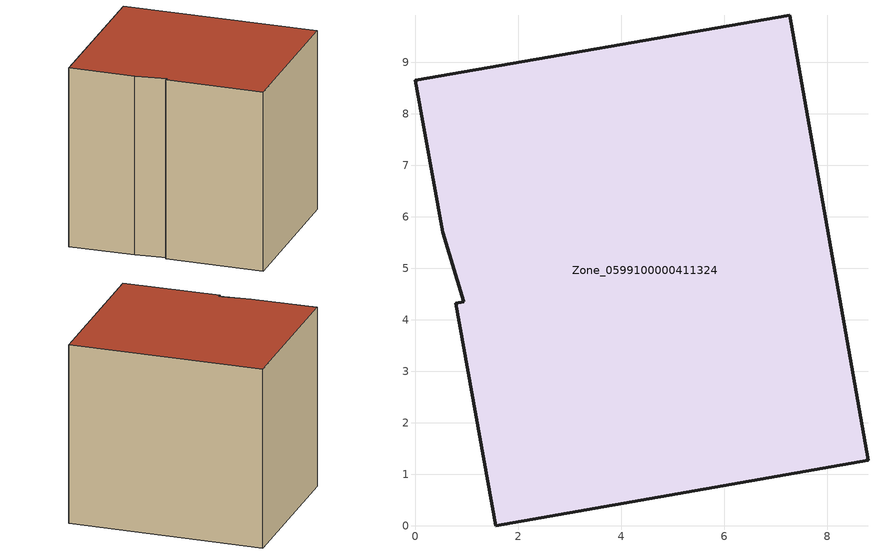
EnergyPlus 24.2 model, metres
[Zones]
Zone_0599100000411324
 floor ground (C_G): 7.27,9.91 8.79,1.27 1.56,0 0.78,4.32 0.93,4.35 0.53,5.7 0,8.65 z0
 wall outside (C_F): 8.79,1.27 7.27,9.91 0,8.65 0.53,5.7 0.93,4.35 0.78,4.32 1.56,0 8.79,1.27 z0:8.3
 roof outside (C_R): 0.93,4.35 0.78,4.32 1.56,0 8.79,1.27 7.27,9.91 0,8.65 0.53,5.7 z8.3
[BUILDING]
Pand.0599100000411324: North Axis=0; Terrain=City; Loads Convergence Tolerance Value=0.04; Temperature Convergence Tolerance Value=0.4; Solar Distribution=FullExterior; Maximum Number of Warmup Days=25; Minimum Number of Warmup Days=1
[Site:Location]
Rotterdam.The.Hague.AP_ZH_NLD Design_Conditions: Latitude=51.96; Longitude=4.45; Time Zone=1; Elevation=-4.5
[SITE:GROUNDTEMPERATURE:BUILDINGSURFACE]
18, 18, 18, 18, 18, 18, 18, 18, 18, 18, 18, 18
[MATERIAL] Thermal Absorptance=0.9; Solar Absorptance=0.7; Visible Absorptance=0.7
Name | Roughness | Thickness | Conductivity | Density | Specific Heat
G.TC.1992-2005 | MediumSmooth | 0.15 | 0.06 | 540 | 1210
F.TC.1992-2005 | Rough | 0.3 | 0.12 | 1920 | 840
R.TC.1992-2005 | MediumRough | 0.2 | 0.08 | 1500 | 1000
[CONSTRUCTION]
C_G: G.TC.1992-2005
C_F: F.TC.1992-2005
C_R: R.TC.1992-2005
[ZONE]
Zone_0599100000411324: Type=1; Multiplier=1; Ceiling Height=Autocalculate; Volume=Autocalculate; Floor Area=autocalculate; Part of Total Floor Area=Yes
[ZONEINFILTRATION:DESIGNFLOWRATE]
Infil_Zone_0599100000411324: Zone or ZoneList or Space or SpaceList=Zone_0599100000411324; Schedule=AlwaysOn; Design Flow Rate Calculation Method=Flow/Area; Flow Rate per Floor Area=0.0015; Constant Term Coefficient=1; Temperature Term Coefficient=0; Velocity Term Coefficient=0; Velocity Squared Term Coefficient=0
[HVACTEMPLATE:ZONE:IDEALLOADSAIRSYSTEM]
Zone_0599100000411324: Maximum Heating Supply Air Temperature=50; Minimum Cooling Supply Air Temperature=13; Maximum Heating Supply Air Humidity Ratio=0.0156; Minimum Cooling Supply Air Humidity Ratio=0.0077; Heating Limit=NoLimit; Cooling Limit=NoLimit; Dehumidification Control Type=ConstantSensibleHeatRatio; Cooling Sensible Heat Ratio=0.7; Dehumidification Setpoint=60; Humidification Control Type=None; Humidification Setpoint=30; Outdoor Air Method=None; Outdoor Air Flow Rate per Person=0.00944; Outdoor Air Flow Rate per Zone Floor Area=0; Outdoor Air Flow Rate per Zone=0; Demand Controlled Ventilation Type=None; Outdoor Air Economizer Type=NoEconomizer; Heat Recovery Type=None; Sensible Heat Recovery Effectiveness=0.7; Latent Heat Recovery Effectiveness=0.65
[ZONECONTROL:THERMOSTAT]
ThermostatControl_Zone_0599100000411324: Zone or ZoneList=Zone_0599100000411324; Control Type Schedule=DualSetpointControlType; Control 1=Thermostat_Zone_0599100000411324; Temperature Difference Between Cutout And Setpoint=0
[THERMOSTATSETPOINT:DUALSETPOINT]
Thermostat_Zone_0599100000411324: Heating Setpoint Temperature Schedule=HeatingSetpoint_Zone_0599100000411324; Cooling Setpoint Temperature Schedule=CoolingSetpoint_Zone_0599100000411324
[SCHEDULE:COMPACT]
HeatingSetpoint_Zone_0599100000411324: Through: 12/31, For: AllDays, Until: 24:00, 21
CoolingSetpoint_Zone_0599100000411324: Through: 12/31, For: AllDays, Until: 24:00, 24
DualSetpointControlType: Through: 12/31, For: AllDays, Until: 24:00, 4
AlwaysOn: Through: 12/31, For: AllDays, Until: 24:00, 1
